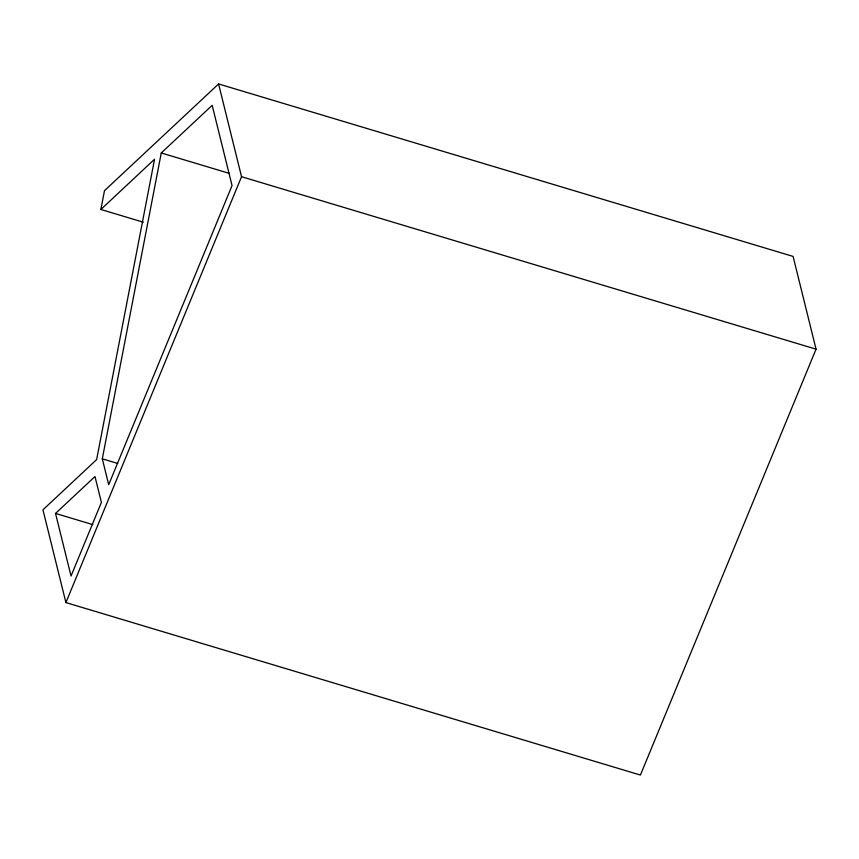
<?xml version="1.0" encoding="UTF-8"?>
<svg xmlns="http://www.w3.org/2000/svg" width="859" height="859" viewBox="0 0 859 859"><rect width="100%" height="100%" fill="white"/><g stroke="black" fill="none" stroke-linecap="round" stroke-linejoin="round"><path stroke-width="1.29" d="M100.868 209.467L104.487 190.687L218.583 83.946L793.093 256.422L816.05 349.173L640.417 775.054L65.907 602.578L42.95 509.827L96.638 459.586L154.556 159.226L100.868 209.467L143.281 222.202M102.296 458.813L161.267 152.956L212.184 105.324L232.048 185.587L108.696 484.68L102.296 458.813L117.715 463.441M65.907 602.578L241.54 176.707L218.583 83.946M55.534 513.435L94.984 476.52L101.394 502.397L71.029 576.035L55.534 513.435L92.804 524.624M241.54 176.707L816.05 349.173M161.267 152.956L229.353 173.389"/></g></svg>
